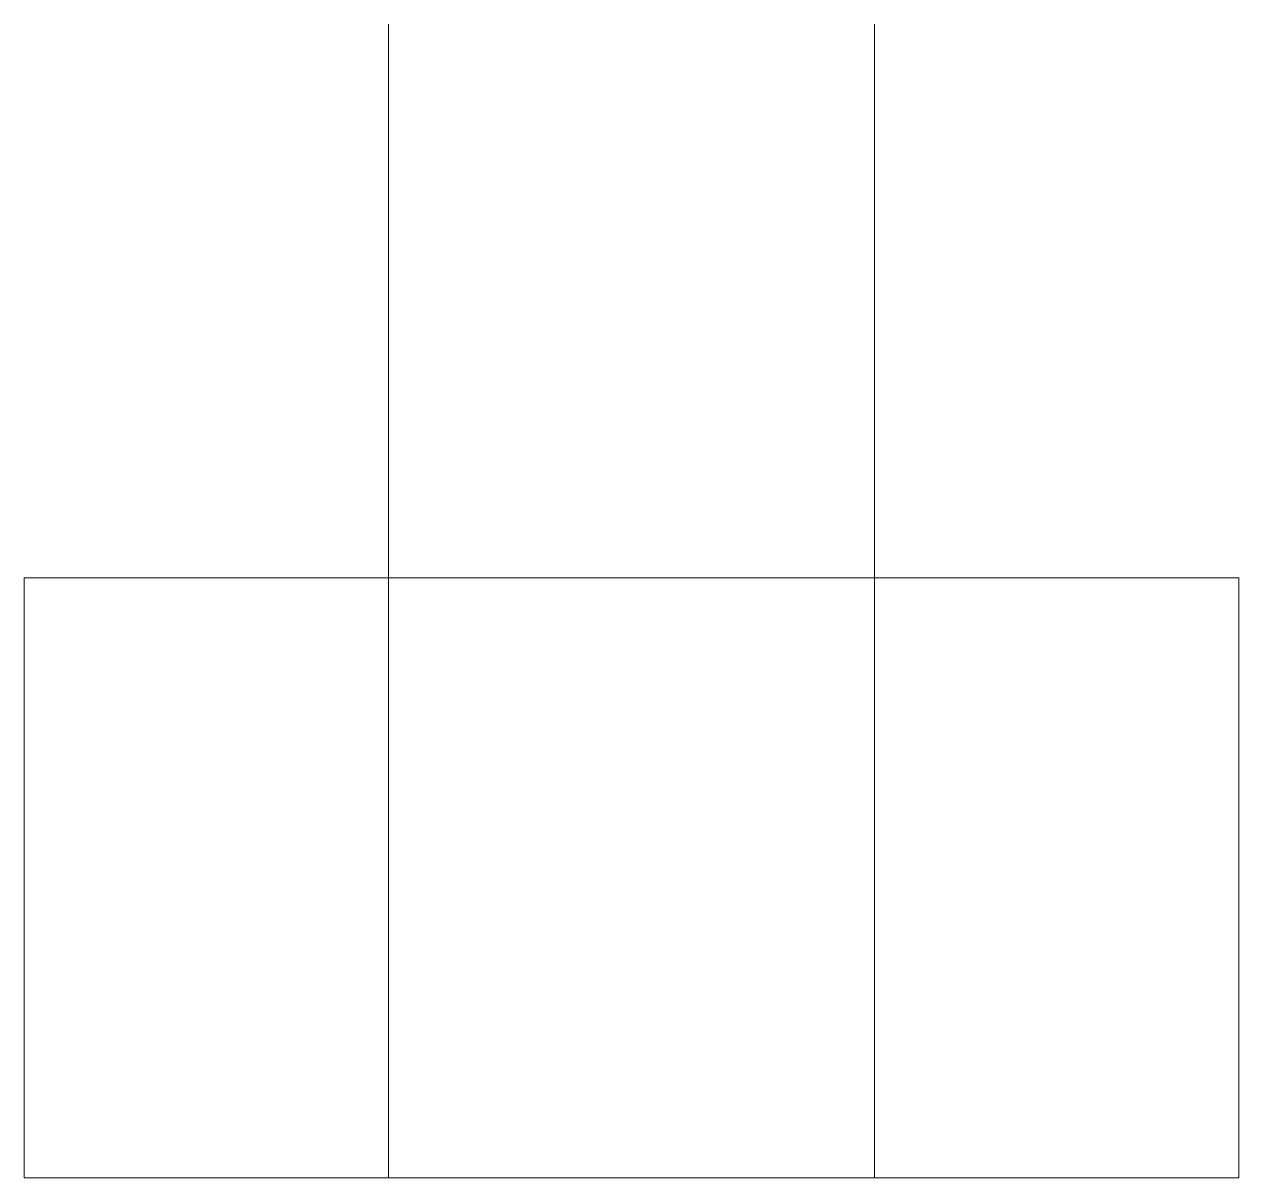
# Model space of a CAD drawing. Header units: inches. Extents: x 366.36 to 370.28, y -289.45 to -285.72.
import ezdxf

# ---------------------------------------------------------------- set-up
doc = ezdxf.new("R2010")
doc.units = ezdxf.units.IN
doc.header["$MEASUREMENT"] = 0
doc.layers.add('E101-Electrical-1st-floor', color=4, linetype='Continuous', lineweight=9)

msp = doc.modelspace()

# ---------------------------------------------------------------- linework, layer by layer
at = {"layer": 'E101-Electrical-1st-floor'}
for p, q in [((367.5361, -285.7225), (367.5361, -289.4473)), ((369.105, -285.7225), (369.105, -289.4473)), ((366.3594, -289.4473), (366.3594, -287.5098)), ((370.2816, -287.5098), (366.3594, -287.5098)), ((370.2816, -287.5098), (370.2816, -289.4473)), ((370.2816, -289.4473), (366.3594, -289.4473))]:
    msp.add_line(p, q, dxfattribs=at)

doc.saveas('drawing.dxf')
